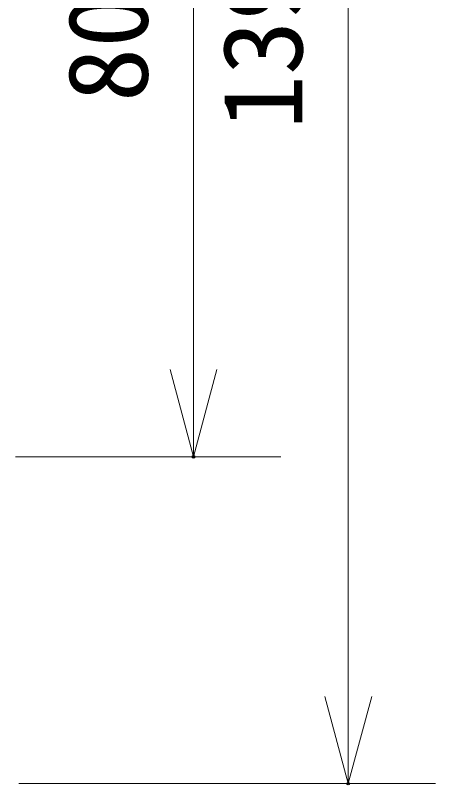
# Model space of a CAD drawing. Units: millimetres, scale not verified. Extents: x -63 to 62, y -57 to 57.
# Drawn here: x -7.99 to 1.63, y -4.14 to 13.46 of the extents above; entities that cross this region are included whole.
import ezdxf
from ezdxf.enums import TextEntityAlignment as Align

# ---------------------------------------------------------------- set-up
doc = ezdxf.new("R2010")
doc.units = ezdxf.units.MM
doc.header["$LTSCALE"] = 0.125
doc.header["$PDMODE"] = 32
doc.header["$PDSIZE"] = 0.0625
doc.layers.add('0-0_0', color=7, linetype='Continuous', lineweight=9)
doc.layers.add('0-6_SUNPO', color=3, linetype='Continuous', lineweight=18)
doc.layers.add('0-4_DEFPOINTS', color=7, linetype='Continuous')
doc.styles.add('ＭＳ ゴシック', font='')
doc.styles.get('ＭＳ ゴシック').set_extended_font_data('MS Gothic')

# ---------------------------------------------------------------- blocks, each defined once
blk = doc.blocks.new('_OPEN30')
at = {"layer": '0-0_0'}
blk.add_line((0, 0), (-1, 0), dxfattribs=at)
blk.add_lwpolyline([(-1, 0.26795), (0, 0), (-1, -0.26795)], dxfattribs=at)
blk = doc.blocks.new('D6')
at = {"layer": '0-4_DEFPOINTS'}
blk.add_point((-1.9509, -6.892), dxfattribs=at)
at = {"layer": '0-6_SUNPO', "color": 7, "lineweight": 9}
for p, q in [((-1.9509, 26.083), (-1.9509, -4.892)), ((-9.4936, -6.892), (0.0491, -6.892))]:
    blk.add_line(p, q, dxfattribs=at)
at = {"layer": '0-6_SUNPO', "xscale": 2, "yscale": 2, "rotation": 270}
blk.add_blockref('_OPEN30', (-1.9509, -6.892), dxfattribs=at)
at = {"layer": '0-6_SUNPO', "color": 7, "style": 'ＭＳ ゴシック'}
blk.add_text('1399', height=1.833, rotation=90, dxfattribs=at).set_placement((-2.4509, 8.0955), align=Align.BOTTOM_LEFT)
blk = doc.blocks.new('D5')
at = {"layer": '0-4_DEFPOINTS'}
blk.add_point((-5.4946, 0.5955), dxfattribs=at)
at = {"layer": '0-6_SUNPO', "color": 7, "lineweight": 9}
for p, q in [((-5.4946, 18.5955), (-5.4946, 2.5955)), ((-9.5732, 0.5955), (-3.4946, 0.5955))]:
    blk.add_line(p, q, dxfattribs=at)
at = {"layer": '0-6_SUNPO', "xscale": 2, "yscale": 2, "rotation": 270}
blk.add_blockref('_OPEN30', (-5.4946, 0.5955), dxfattribs=at)
at = {"layer": '0-6_SUNPO', "color": 7, "style": 'ＭＳ ゴシック'}
blk.add_text('800', height=1.833, rotation=90, dxfattribs=at).set_placement((-5.9946, 8.7205), align=Align.BOTTOM_LEFT)

msp = doc.modelspace()

# ---------------------------------------------------------------- block references
at = {"layer": '0-6_SUNPO'}
for name in ['D6', 'D5']:
    msp.add_blockref(name, (1.5829, 2.7508), dxfattribs=at)

doc.saveas('drawing.dxf')
